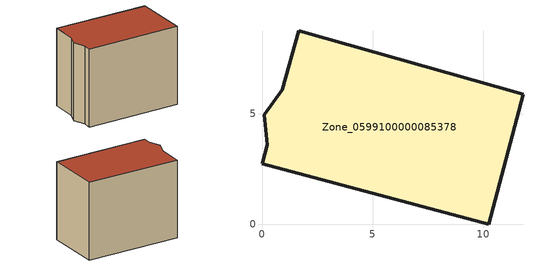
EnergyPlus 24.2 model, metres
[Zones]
Zone_0599100000085378
 floor ground (C_G): 1.67,8.74 11.8,5.87 10.26,0 0,2.73 0.24,3.6 0.1,4.95 0.92,6.07 z0
 wall outside (C_F): 0.92,6.07 0.1,4.95 0.24,3.6 0,2.73 10.26,0 11.8,5.87 1.67,8.74 0.92,6.07 z0:8.66
 roof outside (C_R): 11.8,5.87 1.67,8.74 0.92,6.07 0.1,4.95 0.24,3.6 0,2.73 10.26,0 z8.66
[BUILDING]
Pand.0599100000085378: North Axis=0; Terrain=City; Loads Convergence Tolerance Value=0.04; Temperature Convergence Tolerance Value=0.4; Solar Distribution=FullExterior; Maximum Number of Warmup Days=25; Minimum Number of Warmup Days=1
[Site:Location]
Rotterdam.The.Hague.AP_ZH_NLD Design_Conditions: Latitude=51.96; Longitude=4.45; Time Zone=1; Elevation=-4.5
[SITE:GROUNDTEMPERATURE:BUILDINGSURFACE]
18, 18, 18, 18, 18, 18, 18, 18, 18, 18, 18, 18
[MATERIAL] Thermal Absorptance=0.9; Solar Absorptance=0.7; Visible Absorptance=0.7
Name | Roughness | Thickness | Conductivity | Density | Specific Heat
G.TI.1946 | MediumSmooth | 0.15 | 1 | 540 | 1210
F.TI.1946 | Rough | 0.3 | 0.857143 | 1920 | 840
R.TI.1946 | MediumRough | 0.2 | 0.1 | 1500 | 1000
[CONSTRUCTION]
C_G: G.TI.1946
C_F: F.TI.1946
C_R: R.TI.1946
[ZONE]
Zone_0599100000085378: Type=1; Multiplier=1; Ceiling Height=Autocalculate; Volume=Autocalculate; Floor Area=autocalculate; Part of Total Floor Area=Yes
[ZONEINFILTRATION:DESIGNFLOWRATE]
Infil_Zone_0599100000085378: Zone or ZoneList or Space or SpaceList=Zone_0599100000085378; Schedule=AlwaysOn; Design Flow Rate Calculation Method=Flow/Area; Flow Rate per Floor Area=0.003; Constant Term Coefficient=1; Temperature Term Coefficient=0; Velocity Term Coefficient=0; Velocity Squared Term Coefficient=0
[HVACTEMPLATE:ZONE:IDEALLOADSAIRSYSTEM]
Zone_0599100000085378: Maximum Heating Supply Air Temperature=50; Minimum Cooling Supply Air Temperature=13; Maximum Heating Supply Air Humidity Ratio=0.0156; Minimum Cooling Supply Air Humidity Ratio=0.0077; Heating Limit=NoLimit; Cooling Limit=NoLimit; Dehumidification Control Type=ConstantSensibleHeatRatio; Cooling Sensible Heat Ratio=0.7; Dehumidification Setpoint=60; Humidification Control Type=None; Humidification Setpoint=30; Outdoor Air Method=None; Outdoor Air Flow Rate per Person=0.00944; Outdoor Air Flow Rate per Zone Floor Area=0; Outdoor Air Flow Rate per Zone=0; Demand Controlled Ventilation Type=None; Outdoor Air Economizer Type=NoEconomizer; Heat Recovery Type=None; Sensible Heat Recovery Effectiveness=0.7; Latent Heat Recovery Effectiveness=0.65
[ZONECONTROL:THERMOSTAT]
ThermostatControl_Zone_0599100000085378: Zone or ZoneList=Zone_0599100000085378; Control Type Schedule=DualSetpointControlType; Control 1=Thermostat_Zone_0599100000085378; Temperature Difference Between Cutout And Setpoint=0
[THERMOSTATSETPOINT:DUALSETPOINT]
Thermostat_Zone_0599100000085378: Heating Setpoint Temperature Schedule=HeatingSetpoint_Zone_0599100000085378; Cooling Setpoint Temperature Schedule=CoolingSetpoint_Zone_0599100000085378
[SCHEDULE:COMPACT]
HeatingSetpoint_Zone_0599100000085378: Through: 12/31, For: AllDays, Until: 24:00, 21
CoolingSetpoint_Zone_0599100000085378: Through: 12/31, For: AllDays, Until: 24:00, 24
DualSetpointControlType: Through: 12/31, For: AllDays, Until: 24:00, 4
AlwaysOn: Through: 12/31, For: AllDays, Until: 24:00, 1
